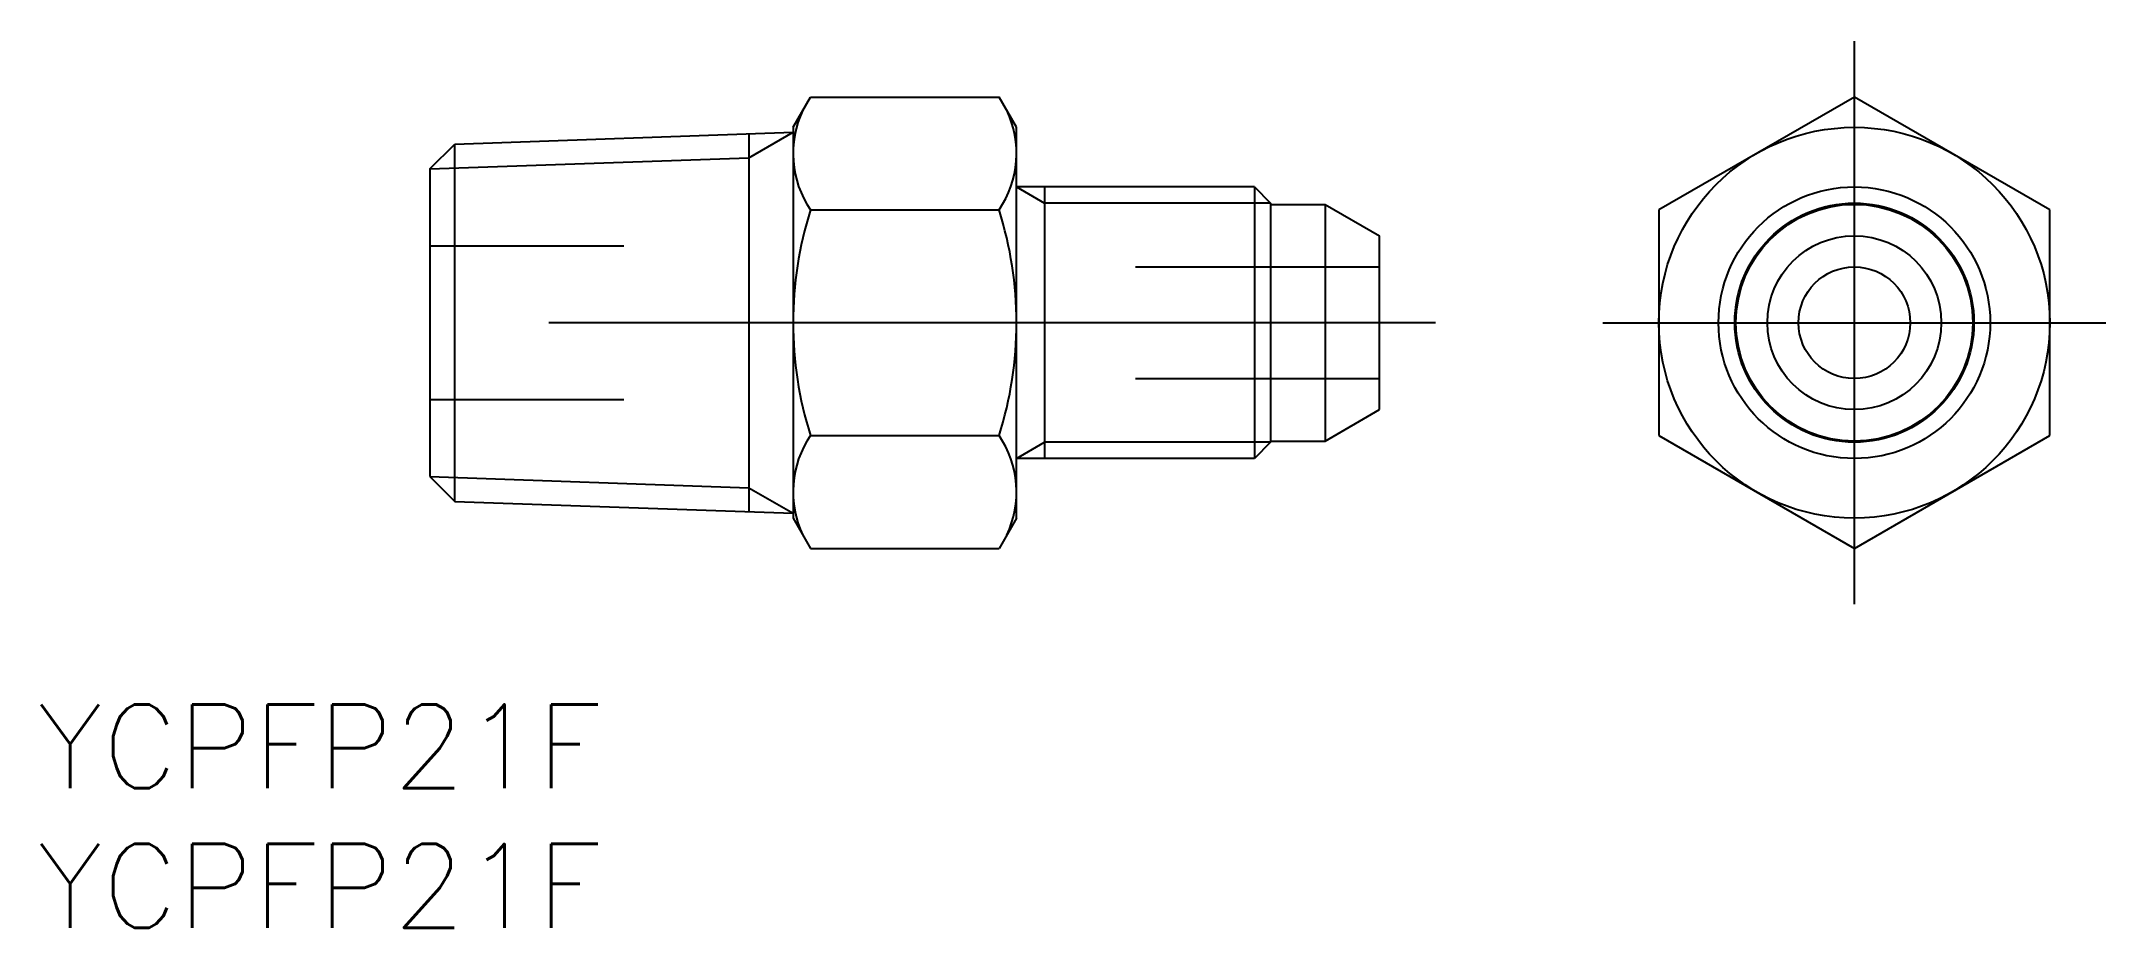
# Model space of a CAD drawing. Extents: x -64.9 to 9, y -21.7 to 10.1.
import ezdxf

# ---------------------------------------------------------------- set-up
doc = ezdxf.new("R2010")
doc.units = 0
doc.linetypes.add('CENTER', pattern=[50.8, 31.75, -6.35, 6.35, -6.35])
doc.linetypes.add('DASHED', pattern=[19.05, 12.7, -6.35])
doc.layers.get('0').update_dxf_attribs({"linetype": 'CONTINUOUS'})
doc.layers.add('CENTER', color=1, linetype='CENTER')
doc.styles.get("Standard").update_dxf_attribs({"font": 'txt.shx', "height": 3, "bigfont": 'bigfont.shx'})

msp = doc.modelspace()

# ---------------------------------------------------------------- linework, layer by layer
at = {"color": 7, "linetype": 'CONTINUOUS'}
for p, q in [((-38, 7), (-37.375, 8.083)), ((-37.375, 8.083), (-30.625, 8.083)), ((-30, 7), (-30.625, 8.083)), ((0, 8.083), (-7, 4.041)), ((7, 4.041), (0, 8.083)), ((-50.113, 6.4), (-38, 6.823)), ((-39.578, 6.767), (-39.578, -6.767)), ((-38, 7), (-38, -7)), ((-30, -7), (-30, 7)), ((-51, 5.513), (-50.113, 6.4)), ((-50.113, -6.4), (-50.113, 6.4)), ((-51, 5.513), (-51, -5.513)), ((-21.481, 4.864), (-30, 4.864)), ((-28.994, 4.864), (-28.994, -4.864)), ((-21.481, 4.864), (-21.481, -4.864)), ((-21.481, 4.864), (-20.9, 4.283)), ((-37.375, 4.041), (-30.625, 4.041)), ((-20.9, 4.283), (-20.9, -4.283)), ((-20.9, 4.24), (-18.95, 4.24)), ((-18.95, 4.24), (-18.95, -4.24)), ((-18.95, 4.24), (-17, 3.114)), ((-7, 4.041), (-7, -4.041)), ((7, -4.041), (7, 4.041)), ((-17, -3.114), (-17, 3.114)), ((-18.95, -4.24), (-17, -3.114)), ((-37.375, -4.041), (-30.625, -4.041)), ((-20.9, -4.283), (-21.481, -4.864)), ((-20.9, -4.24), (-18.95, -4.24)), ((-7, -4.041), (0, -8.083)), ((0, -8.083), (7, -4.041)), ((-21.481, -4.864), (-30, -4.864)), ((-51, -5.513), (-50.113, -6.4)), ((-50.113, -6.4), (-38, -6.823)), ((-38, -7), (-37.375, -8.083)), ((-30, -7), (-30.625, -8.083)), ((-37.375, -8.083), (-30.625, -8.083))]:
    msp.add_line(p, q, dxfattribs=at)
at = {"color": 3, "linetype": 'CONTINUOUS'}
for p, q in [((-39.578, 5.911), (-38, 6.823)), ((-51, 5.513), (-39.578, 5.911)), ((-30, 4.864), (-28.994, 4.283)), ((-20.9, 4.283), (-28.994, 4.283)), ((-30, -4.864), (-28.994, -4.283)), ((-20.9, -4.283), (-28.994, -4.283)), ((-51, -5.513), (-39.578, -5.911)), ((-39.578, -5.911), (-38, -6.823))]:
    msp.add_line(p, q, dxfattribs=at)
at = {"color": 3, "linetype": 'DASHED'}
for p, q in [((-51, 2.75), (-44.057, 2.75)), ((-25.74, 2), (-17, 2)), ((-25.74, -2), (-17, -2)), ((-51, -2.75), (-44.057, -2.75))]:
    msp.add_line(p, q, dxfattribs=at)
at = {"color": 7, "linetype": 'CONTINUOUS'}
for radius in [7, 4.864, 4.24, 3.114, 2]:
    msp.add_circle((0, 0), radius, dxfattribs=at)
at = {"color": 3, "linetype": 'CONTINUOUS'}
msp.add_circle((0, 0), 4.283, dxfattribs=at)
at = {"color": 7, "linetype": 'CONTINUOUS'}
for centre, radius, start, end in [((-34.422, 6.062), 3.578, 154.38425, 214.38425), ((-33.578, 6.062), 3.578, 325.61575, 25.61575), ((-24.625, 0), 13.375, 162.41205, 197.58795), ((-43.375, 0), 13.375, 342.41205, 17.58795), ((-34.422, -6.062), 3.578, 145.61575, 205.61575), ((-33.578, -6.062), 3.578, 334.38425, 34.38425)]:
    msp.add_arc(centre, radius, start, end, dxfattribs=at)
at = {"layer": 'CENTER', "color": 1, "linetype": 'CENTER'}
for p, q in [((0, -10.083), (0, 10.083)), ((-15, 0), (-53, 0)), ((-9, 0), (9, 0))]:
    msp.add_line(p, q, dxfattribs=at)

# ---------------------------------------------------------------- texts
at = {"color": 7, "linetype": 'CONTINUOUS'}
for p in [(-65.047, -16.674), (-65.047, -21.674)]:
    msp.add_text('YCPFP21F', height=3, dxfattribs=at).set_placement(p)

doc.saveas('drawing.dxf')
